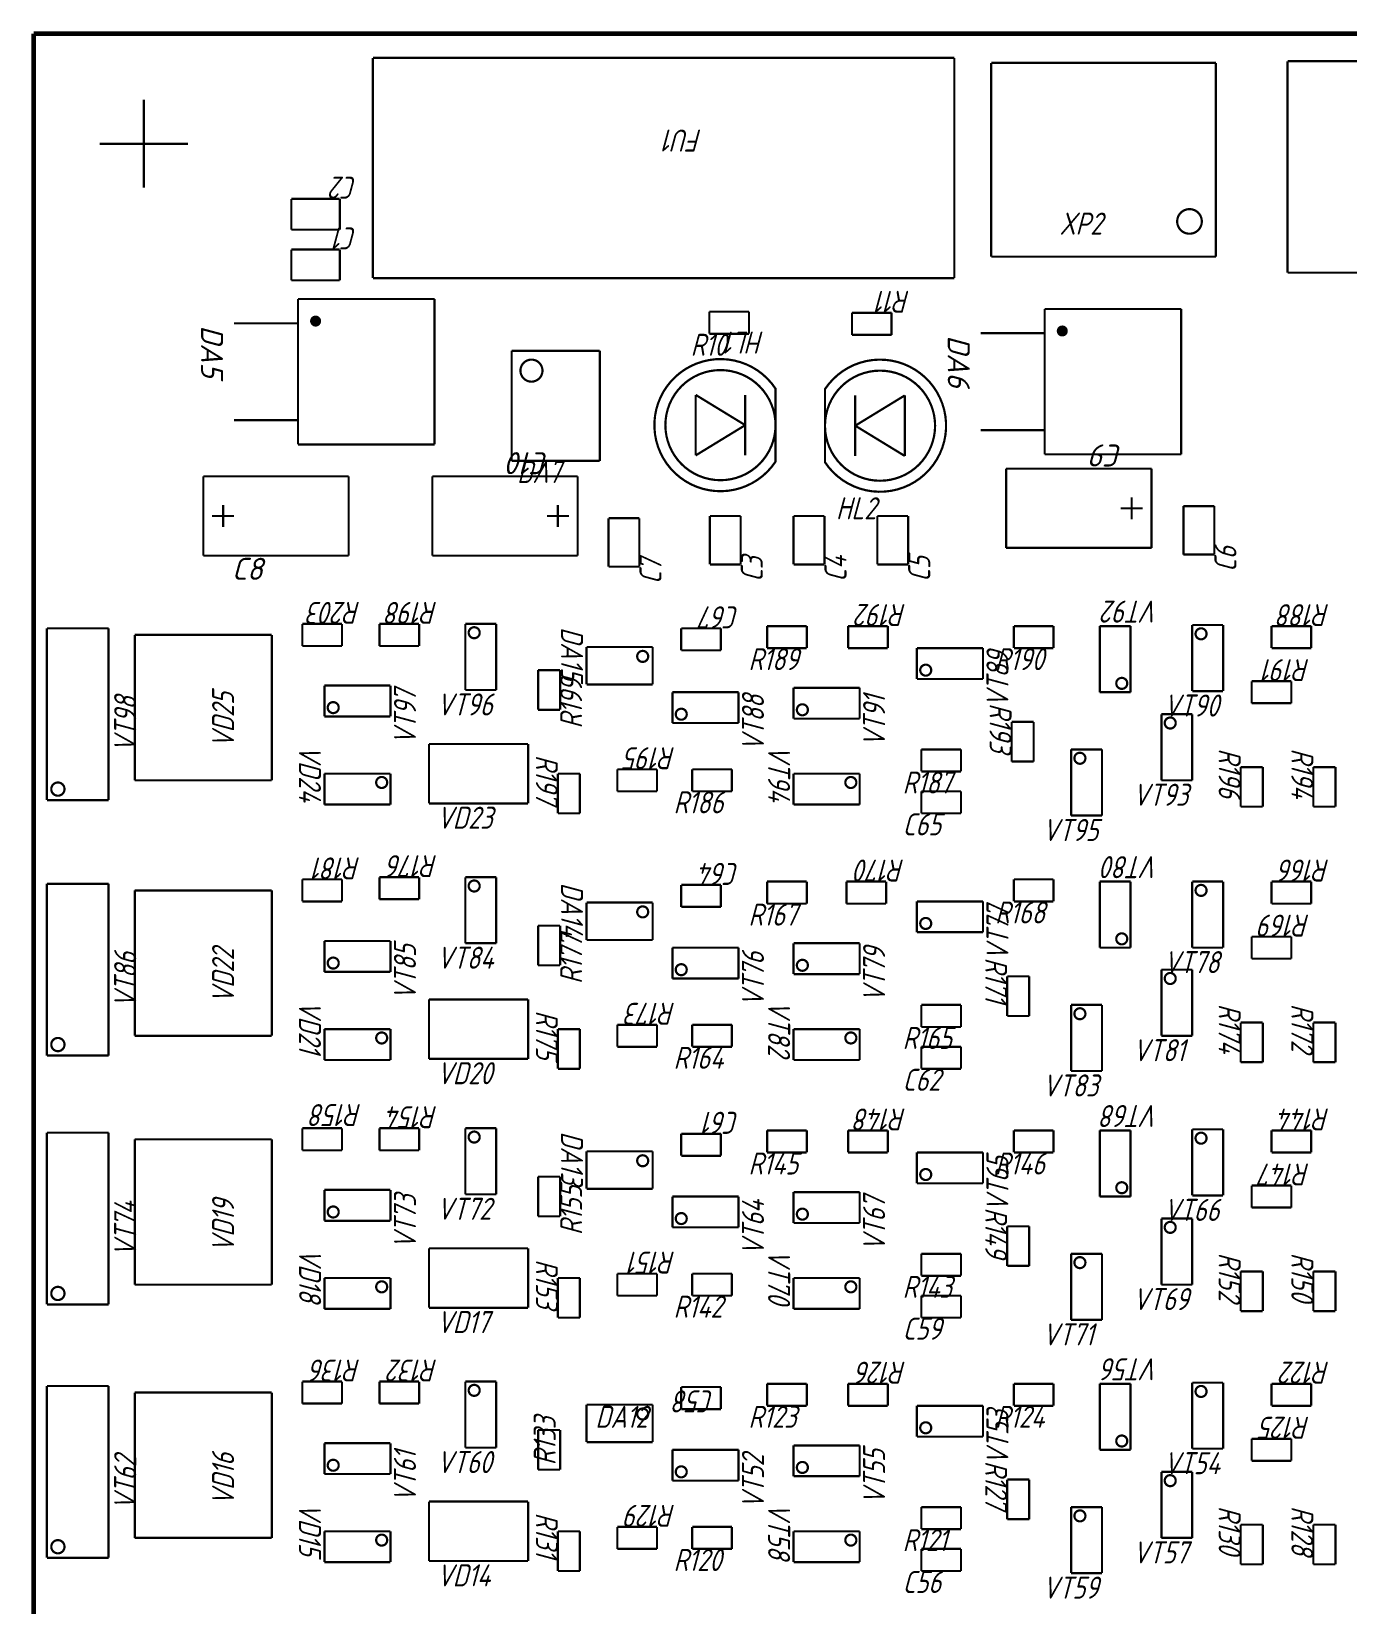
# Model space of a CAD drawing. Header units: inches. Extents: x 100 to 205, y 100 to 243.
# Drawn here: x 99.9 to 159.6, y 171.7 to 243.1 of the extents above; entities that cross this region are included whole.
import ezdxf

# ---------------------------------------------------------------- set-up
doc = ezdxf.new("R2010")
doc.units = ezdxf.units.IN
doc.layers.add('Mechanical1', color=6, linetype='Continuous')
doc.layers.add('Mechanical13', color=56, linetype='Continuous')
doc.styles.add('GOST type B_Italic', font='', dxfattribs={"height": 0.2})
doc.styles.add('ГОСТ тип А_Italic', font='', dxfattribs={"height": 0.2})
doc.styles.get('GOST type B_Italic').set_extended_font_data('GOST type B', italic=True)
doc.styles.get('ГОСТ тип А_Italic').set_extended_font_data('ГОСТ тип А', italic=True)

msp = doc.modelspace()

# ---------------------------------------------------------------- linework, layer by layer
at = {"layer": 'Mechanical1', "const_width": 0.2}
for points in [[(100, 243), (202, 243)], [(100, 100), (100, 243)]]:
    msp.add_lwpolyline(points, dxfattribs=at)
at = {"layer": 'Mechanical13', "const_width": 0.1}
for points in [[(115.4, 231.9), (115.4, 241.9)], [(115.4, 241.9), (141.8, 241.9)], [(141.8, 231.9), (141.8, 241.9)], [(143.475, 232.875), (143.475, 241.675)], [(143.475, 241.675), (153.675, 241.675)], [(153.675, 232.875), (153.675, 241.675)], [(156.925, 241.75), (170.825, 241.75)], [(156.925, 232.15), (156.925, 241.75)], [(105, 236), (105, 240)], [(103, 238), (107, 238)], [(111.7, 235.5), (113.9, 235.5)], [(111.7, 234.1), (111.7, 235.5)], [(113.9, 234.1), (113.9, 235.5)], [(111.7, 234.1), (113.9, 234.1)], [(111.7, 231.8), (111.7, 233.2)], [(111.7, 233.2), (113.9, 233.2)], [(113.9, 231.8), (113.9, 233.2)], [(143.475, 232.875), (153.675, 232.875)], [(156.925, 232.15), (170.475, 232.15)], [(111.7, 231.8), (113.9, 231.8)], [(115.4, 231.9), (141.8, 231.9)], [(112, 224.35), (112, 230.95)], [(112, 230.95), (118.2, 230.95)], [(118.2, 224.35), (118.2, 230.95)], [(130.675, 229.375), (130.675, 230.375)], [(130.675, 230.375), (132.475, 230.375)], [(132.475, 229.375), (132.475, 230.375)], [(137.15, 229.325), (137.15, 230.325)], [(137.15, 230.325), (138.95, 230.325)], [(138.95, 229.325), (138.95, 230.325)], [(145.9, 230.5), (152.1, 230.5)], [(145.9, 223.9), (145.9, 230.5)], [(152.1, 223.9), (152.1, 230.5)], [(109.1, 229.85), (112, 229.85)], [(130.675, 229.375), (132.475, 229.375)], [(137.15, 229.325), (138.95, 229.325)], [(143, 229.4), (145.9, 229.4)], [(121.7, 228.6), (125.7, 228.6)], [(121.7, 223.6), (121.7, 228.6)], [(125.7, 223.6), (125.7, 228.6)], [(130.055, 226.6), (132.305, 225.225)], [(130.055, 223.85), (130.055, 226.6)], [(132.305, 223.85), (132.305, 226.6)], [(133.68, 223.561), (133.68, 226.883)], [(135.925, 223.542), (135.925, 226.864)], [(137.3, 225.2), (139.55, 226.575)], [(137.3, 223.825), (137.3, 226.575)], [(139.55, 223.825), (139.55, 226.575)], [(109.1, 225.45), (112, 225.45)], [(130.055, 223.85), (132.305, 225.225)], [(137.3, 225.2), (139.55, 223.825)], [(143, 225), (145.9, 225)], [(112, 224.35), (118.2, 224.35)], [(121.7, 223.6), (125.7, 223.6)], [(145.9, 223.9), (152.1, 223.9)], [(107.7, 219.3), (107.7, 222.9)], [(107.7, 222.9), (114.3, 222.9)], [(114.3, 219.3), (114.3, 222.9)], [(118.1, 219.3), (118.1, 222.9)], [(118.1, 222.9), (124.7, 222.9)], [(124.7, 219.3), (124.7, 222.9)], [(144.15, 223.25), (150.75, 223.25)], [(144.15, 219.65), (144.15, 223.25)], [(150.75, 219.65), (150.75, 223.25)], [(108.6, 220.6), (108.6, 221.6)], [(123.8, 220.6), (123.8, 221.6)], [(149.35, 221.45), (150.35, 221.45)], [(149.85, 220.95), (149.85, 221.95)], [(152.2, 221.55), (153.6, 221.55)], [(152.2, 219.35), (152.2, 221.55)], [(153.6, 219.35), (153.6, 221.55)], [(108.1, 221.1), (109.1, 221.1)], [(123.3, 221.1), (124.3, 221.1)], [(126.1, 221), (127.5, 221)], [(126.1, 218.8), (126.1, 221)], [(127.5, 218.8), (127.5, 221)], [(130.7, 221.1), (132.1, 221.1)], [(130.7, 218.9), (130.7, 221.1)], [(132.1, 218.9), (132.1, 221.1)], [(134.5, 221.1), (135.9, 221.1)], [(134.5, 218.9), (134.5, 221.1)], [(135.9, 218.9), (135.9, 221.1)], [(138.3, 221.1), (139.7, 221.1)], [(138.3, 218.9), (138.3, 221.1)], [(139.7, 218.9), (139.7, 221.1)], [(107.7, 219.3), (114.3, 219.3)], [(118.1, 219.3), (124.7, 219.3)], [(144.15, 219.65), (150.75, 219.65)], [(152.2, 219.35), (153.6, 219.35)], [(126.1, 218.8), (127.5, 218.8)], [(130.7, 218.9), (132.1, 218.9)], [(134.5, 218.9), (135.9, 218.9)], [(138.3, 218.9), (139.7, 218.9)], [(100.6, 208.2), (100.6, 216)], [(100.6, 216), (103.4, 216)], [(103.4, 208.2), (103.4, 216)], [(104.59, 209.1), (104.59, 215.7)], [(104.59, 215.7), (110.81, 215.7)], [(110.81, 209.1), (110.81, 215.7)], [(112.2, 216.2), (114, 216.2)], [(112.2, 215.2), (112.2, 216.2)], [(114, 215.2), (114, 216.2)], [(115.7, 215.2), (115.7, 216.2)], [(115.7, 216.2), (117.5, 216.2)], [(117.5, 215.2), (117.5, 216.2)], [(119.6, 216.2), (121, 216.2)], [(119.6, 213.2), (119.6, 216.2)], [(121, 213.2), (121, 216.2)], [(129.4, 216), (131.2, 216)], [(129.4, 215), (129.4, 216)], [(131.2, 215), (131.2, 216)], [(133.3, 216.1), (135.1, 216.1)], [(133.3, 215.1), (133.3, 216.1)], [(135.1, 215.1), (135.1, 216.1)], [(136.975, 216.1), (138.775, 216.1)], [(136.975, 215.1), (136.975, 216.1)], [(138.775, 215.1), (138.775, 216.1)], [(144.5, 215.1), (144.5, 216.1)], [(144.5, 216.1), (146.3, 216.1)], [(146.3, 215.1), (146.3, 216.1)], [(148.4, 216.1), (148.4, 213.1)], [(148.4, 216.1), (149.8, 216.1)], [(149.8, 216.1), (149.8, 213.1)], [(152.6, 216.15), (154, 216.15)], [(152.6, 213.15), (152.6, 216.15)], [(154, 213.15), (154, 216.15)], [(156.2, 215.1), (156.2, 216.1)], [(156.2, 216.1), (158, 216.1)], [(158, 215.1), (158, 216.1)], [(112.2, 215.2), (114, 215.2)], [(115.7, 215.2), (117.5, 215.2)], [(125.1, 213.45), (125.1, 215.15)], [(125.1, 215.15), (128.1, 215.15)], [(128.1, 213.45), (128.1, 215.15)], [(129.4, 215), (131.2, 215)], [(133.3, 215.1), (135.1, 215.1)], [(136.975, 215.1), (138.775, 215.1)], [(140.1, 213.7), (140.1, 215.1)], [(140.1, 215.1), (143.1, 215.1)], [(143.1, 213.7), (143.1, 215.1)], [(144.5, 215.1), (146.3, 215.1)], [(156.2, 215.1), (158, 215.1)], [(122.9, 212.3), (122.9, 214.1)], [(122.9, 214.1), (123.9, 214.1)], [(123.9, 212.3), (123.9, 214.1)], [(140.1, 213.7), (143.1, 213.7)], [(155.3, 212.6), (155.3, 213.6)], [(155.3, 213.6), (157.1, 213.6)], [(157.1, 212.6), (157.1, 213.6)], [(113.2, 213.4), (116.2, 213.4)], [(113.2, 212), (113.2, 213.4)], [(116.2, 212), (116.2, 213.4)], [(119.6, 213.2), (121, 213.2)], [(125.1, 213.45), (128.1, 213.45)], [(129, 211.7), (129, 213.1)], [(129, 213.1), (132, 213.1)], [(132, 211.7), (132, 213.1)], [(134.5, 213.3), (137.5, 213.3)], [(134.5, 211.9), (134.5, 213.3)], [(137.5, 211.9), (137.5, 213.3)], [(148.4, 213.1), (149.8, 213.1)], [(152.6, 213.15), (154, 213.15)], [(122.9, 212.3), (123.9, 212.3)], [(151.2, 212.1), (152.6, 212.1)], [(151.2, 209.1), (151.2, 212.1)], [(152.6, 209.1), (152.6, 212.1)], [(155.3, 212.6), (157.1, 212.6)], [(113.2, 212), (116.2, 212)], [(129, 211.7), (132, 211.7)], [(134.5, 211.9), (137.5, 211.9)], [(144.4, 211.75), (145.4, 211.75)], [(144.4, 209.95), (144.4, 211.75)], [(145.4, 209.95), (145.4, 211.75)], [(117.95, 210.75), (122.45, 210.75)], [(117.95, 208.05), (117.95, 210.75)], [(122.45, 208.05), (122.45, 210.75)], [(140.3, 209.5), (140.3, 210.5)], [(140.3, 210.5), (142.1, 210.5)], [(142.1, 209.5), (142.1, 210.5)], [(144.4, 209.95), (145.4, 209.95)], [(147.1, 210.5), (148.5, 210.5)], [(147.1, 207.5), (147.1, 210.5)], [(148.5, 207.5), (148.5, 210.5)], [(113.2, 209.4), (116.2, 209.4)], [(113.2, 208), (113.2, 209.4)], [(116.2, 208), (116.2, 209.4)], [(123.8, 209.4), (124.8, 209.4)], [(123.8, 207.6), (123.8, 209.4)], [(124.8, 207.6), (124.8, 209.4)], [(126.5, 208.6), (126.5, 209.6)], [(126.5, 209.6), (128.3, 209.6)], [(128.3, 208.6), (128.3, 209.6)], [(129.9, 209.6), (131.7, 209.6)], [(129.9, 208.6), (129.9, 209.6)], [(131.7, 208.6), (131.7, 209.6)], [(134.5, 209.4), (137.5, 209.4)], [(134.5, 208), (134.5, 209.4)], [(137.5, 208), (137.5, 209.4)], [(140.3, 209.5), (142.1, 209.5)], [(154.8, 209.7), (155.8, 209.7)], [(154.8, 207.9), (154.8, 209.7)], [(155.8, 207.9), (155.8, 209.7)], [(158.1, 209.7), (159.1, 209.7)], [(158.1, 207.9), (158.1, 209.7)], [(159.1, 207.9), (159.1, 209.7)], [(104.59, 209.1), (110.81, 209.1)], [(126.5, 208.6), (128.3, 208.6)], [(129.9, 208.6), (131.7, 208.6)], [(140.3, 207.6), (140.3, 208.6)], [(140.3, 208.6), (142.1, 208.6)], [(142.1, 207.6), (142.1, 208.6)], [(151.2, 209.1), (152.6, 209.1)], [(100.6, 208.2), (103.4, 208.2)], [(113.2, 208), (116.2, 208)], [(117.95, 208.05), (122.45, 208.05)], [(134.5, 208), (137.5, 208)], [(154.8, 207.9), (155.8, 207.9)], [(158.1, 207.9), (159.1, 207.9)], [(123.8, 207.6), (124.8, 207.6)], [(140.3, 207.6), (142.1, 207.6)], [(147.1, 207.5), (148.5, 207.5)], [(100.6, 204.4), (103.4, 204.4)], [(100.6, 196.6), (100.6, 204.4)], [(103.4, 196.6), (103.4, 204.4)], [(112.2, 203.6), (112.2, 204.6)], [(112.2, 204.6), (114, 204.6)], [(114, 203.6), (114, 204.6)], [(115.7, 203.7), (115.7, 204.7)], [(115.7, 204.7), (117.5, 204.7)], [(117.5, 203.7), (117.5, 204.7)], [(119.6, 204.7), (121, 204.7)], [(119.6, 201.7), (119.6, 204.7)], [(121, 201.7), (121, 204.7)], [(129.4, 204.35), (131.2, 204.35)], [(129.4, 203.35), (129.4, 204.35)], [(131.2, 203.35), (131.2, 204.35)], [(133.3, 203.5), (133.3, 204.5)], [(133.3, 204.5), (135.1, 204.5)], [(135.1, 203.5), (135.1, 204.5)], [(136.9, 203.5), (136.9, 204.5)], [(136.9, 204.5), (138.7, 204.5)], [(138.7, 203.5), (138.7, 204.5)], [(144.5, 203.6), (144.5, 204.6)], [(144.5, 204.6), (146.3, 204.6)], [(146.3, 203.6), (146.3, 204.6)], [(148.4, 201.5), (148.4, 204.5)], [(148.4, 204.5), (149.8, 204.5)], [(149.8, 201.5), (149.8, 204.5)], [(152.6, 204.5), (154, 204.5)], [(152.6, 201.5), (152.6, 204.5)], [(154, 201.5), (154, 204.5)], [(156.2, 203.5), (156.2, 204.5)], [(156.2, 204.5), (158, 204.5)], [(158, 203.5), (158, 204.5)], [(104.59, 204.1), (110.81, 204.1)], [(104.59, 197.5), (104.59, 204.1)], [(110.81, 197.5), (110.81, 204.1)], [(112.2, 203.6), (114, 203.6)], [(115.7, 203.7), (117.5, 203.7)], [(125.1, 201.85), (125.1, 203.55)], [(125.1, 203.55), (128.1, 203.55)], [(128.1, 201.85), (128.1, 203.55)], [(140.1, 202.2), (140.1, 203.6)], [(140.1, 203.6), (143.1, 203.6)], [(143.1, 202.2), (143.1, 203.6)], [(144.5, 203.6), (146.3, 203.6)], [(129.4, 203.35), (131.2, 203.35)], [(133.3, 203.5), (135.1, 203.5)], [(136.9, 203.5), (138.7, 203.5)], [(156.2, 203.5), (158, 203.5)], [(122.9, 202.5), (123.9, 202.5)], [(122.9, 200.7), (122.9, 202.5)], [(123.9, 200.7), (123.9, 202.5)], [(140.1, 202.2), (143.1, 202.2)], [(113.2, 200.4), (113.2, 201.8)], [(113.2, 201.8), (116.2, 201.8)], [(116.2, 200.4), (116.2, 201.8)], [(119.6, 201.7), (121, 201.7)], [(125.1, 201.85), (128.1, 201.85)], [(129, 201.5), (132, 201.5)], [(129, 200.1), (129, 201.5)], [(132, 200.1), (132, 201.5)], [(134.5, 201.7), (137.5, 201.7)], [(134.5, 200.3), (134.5, 201.7)], [(137.5, 200.3), (137.5, 201.7)], [(148.4, 201.5), (149.8, 201.5)], [(152.6, 201.5), (154, 201.5)], [(155.3, 201), (155.3, 202)], [(155.3, 202), (157.1, 202)], [(157.1, 201), (157.1, 202)], [(122.9, 200.7), (123.9, 200.7)], [(155.3, 201), (157.1, 201)], [(113.2, 200.4), (116.2, 200.4)], [(129, 200.1), (132, 200.1)], [(134.5, 200.3), (137.5, 200.3)], [(144.2, 200.2), (145.2, 200.2)], [(144.2, 198.4), (144.2, 200.2)], [(145.2, 198.4), (145.2, 200.2)], [(151.2, 200.5), (152.6, 200.5)], [(151.2, 197.5), (151.2, 200.5)], [(152.6, 197.5), (152.6, 200.5)], [(117.95, 196.45), (117.95, 199.15)], [(117.95, 199.15), (122.45, 199.15)], [(122.45, 196.45), (122.45, 199.15)], [(140.3, 197.9), (140.3, 198.9)], [(140.3, 198.9), (142.1, 198.9)], [(142.1, 197.9), (142.1, 198.9)], [(147.1, 198.9), (148.5, 198.9)], [(147.1, 195.9), (147.1, 198.9)], [(148.5, 195.9), (148.5, 198.9)], [(113.2, 196.4), (113.2, 197.8)], [(113.2, 197.8), (116.2, 197.8)], [(116.2, 196.4), (116.2, 197.8)], [(123.8, 197.8), (124.8, 197.8)], [(123.8, 196), (123.8, 197.8)], [(124.8, 196), (124.8, 197.8)], [(126.5, 197), (126.5, 198)], [(126.5, 198), (128.3, 198)], [(128.3, 197), (128.3, 198)], [(129.9, 197), (129.9, 198)], [(129.9, 198), (131.7, 198)], [(131.7, 197), (131.7, 198)], [(134.5, 196.4), (134.5, 197.8)], [(134.5, 197.8), (137.5, 197.8)], [(137.5, 196.4), (137.5, 197.8)], [(140.3, 197.9), (142.1, 197.9)], [(144.2, 198.4), (145.2, 198.4)], [(154.8, 198.1), (155.8, 198.1)], [(154.8, 196.3), (154.8, 198.1)], [(155.8, 196.3), (155.8, 198.1)], [(158.1, 198.1), (159.1, 198.1)], [(158.1, 196.3), (158.1, 198.1)], [(159.1, 196.3), (159.1, 198.1)], [(104.59, 197.5), (110.81, 197.5)], [(151.2, 197.5), (152.6, 197.5)], [(100.6, 196.6), (103.4, 196.6)], [(113.2, 196.4), (116.2, 196.4)], [(117.95, 196.45), (122.45, 196.45)], [(126.5, 197), (128.3, 197)], [(129.9, 197), (131.7, 197)], [(134.5, 196.4), (137.5, 196.4)], [(140.3, 196), (140.3, 197)], [(140.3, 197), (142.1, 197)], [(142.1, 196), (142.1, 197)], [(123.8, 196), (124.8, 196)], [(140.3, 196), (142.1, 196)], [(147.1, 195.9), (148.5, 195.9)], [(154.8, 196.3), (155.8, 196.3)], [(158.1, 196.3), (159.1, 196.3)], [(100.6, 193.1), (103.4, 193.1)], [(100.6, 185.3), (100.6, 193.1)], [(103.4, 185.3), (103.4, 193.1)], [(104.59, 186.2), (104.59, 192.8)], [(104.59, 192.8), (110.81, 192.8)], [(110.81, 186.2), (110.81, 192.8)], [(112.2, 193.3), (114, 193.3)], [(112.2, 192.3), (112.2, 193.3)], [(114, 192.3), (114, 193.3)], [(115.7, 192.3), (115.7, 193.3)], [(115.7, 193.3), (117.5, 193.3)], [(117.5, 192.3), (117.5, 193.3)], [(119.6, 193.3), (121, 193.3)], [(119.6, 190.3), (119.6, 193.3)], [(121, 190.3), (121, 193.3)], [(129.4, 193.05), (131.2, 193.05)], [(129.4, 192.05), (129.4, 193.05)], [(131.2, 192.05), (131.2, 193.05)], [(133.3, 192.2), (133.3, 193.2)], [(133.3, 193.2), (135.1, 193.2)], [(135.1, 192.2), (135.1, 193.2)], [(136.975, 192.2), (136.975, 193.2)], [(136.975, 193.2), (138.775, 193.2)], [(138.775, 192.2), (138.775, 193.2)], [(144.5, 192.2), (144.5, 193.2)], [(144.5, 193.2), (146.3, 193.2)], [(146.3, 192.2), (146.3, 193.2)], [(148.4, 190.2), (148.4, 193.2)], [(148.4, 193.2), (149.8, 193.2)], [(149.8, 190.2), (149.8, 193.2)], [(152.6, 193.25), (154, 193.25)], [(152.6, 190.25), (152.6, 193.25)], [(154, 190.25), (154, 193.25)], [(156.2, 193.2), (158, 193.2)], [(156.2, 192.2), (156.2, 193.2)], [(158, 192.2), (158, 193.2)], [(112.2, 192.3), (114, 192.3)], [(115.7, 192.3), (117.5, 192.3)], [(125.1, 190.55), (125.1, 192.25)], [(125.1, 192.25), (128.1, 192.25)], [(128.1, 190.55), (128.1, 192.25)], [(133.3, 192.2), (135.1, 192.2)], [(136.975, 192.2), (138.775, 192.2)], [(140.1, 190.8), (140.1, 192.2)], [(140.1, 192.2), (143.1, 192.2)], [(143.1, 190.8), (143.1, 192.2)], [(144.5, 192.2), (146.3, 192.2)], [(156.2, 192.2), (158, 192.2)], [(129.4, 192.05), (131.2, 192.05)], [(122.9, 191.1), (123.9, 191.1)], [(122.9, 189.3), (122.9, 191.1)], [(123.9, 189.3), (123.9, 191.1)], [(140.1, 190.8), (143.1, 190.8)], [(155.3, 189.7), (155.3, 190.7)], [(155.3, 190.7), (157.1, 190.7)], [(157.1, 189.7), (157.1, 190.7)], [(113.2, 189.1), (113.2, 190.5)], [(113.2, 190.5), (116.2, 190.5)], [(116.2, 189.1), (116.2, 190.5)], [(119.6, 190.3), (121, 190.3)], [(125.1, 190.55), (128.1, 190.55)], [(129, 188.8), (129, 190.2)], [(129, 190.2), (132, 190.2)], [(132, 188.8), (132, 190.2)], [(134.5, 189), (134.5, 190.4)], [(134.5, 190.4), (137.5, 190.4)], [(137.5, 189), (137.5, 190.4)], [(148.4, 190.2), (149.8, 190.2)], [(152.6, 190.25), (154, 190.25)], [(122.9, 189.3), (123.9, 189.3)], [(155.3, 189.7), (157.1, 189.7)], [(113.2, 189.1), (116.2, 189.1)], [(129, 188.8), (132, 188.8)], [(134.5, 189), (137.5, 189)], [(144.2, 188.85), (145.2, 188.85)], [(144.2, 187.05), (144.2, 188.85)], [(145.2, 187.05), (145.2, 188.85)], [(151.2, 189.2), (152.6, 189.2)], [(151.2, 186.2), (151.2, 189.2)], [(152.6, 186.2), (152.6, 189.2)], [(117.95, 185.15), (117.95, 187.85)], [(117.95, 187.85), (122.45, 187.85)], [(122.45, 185.15), (122.45, 187.85)], [(140.3, 186.6), (140.3, 187.6)], [(140.3, 187.6), (142.1, 187.6)], [(142.1, 186.6), (142.1, 187.6)], [(147.1, 187.6), (148.5, 187.6)], [(147.1, 184.6), (147.1, 187.6)], [(148.5, 184.6), (148.5, 187.6)], [(113.2, 185.1), (113.2, 186.5)], [(113.2, 186.5), (116.2, 186.5)], [(116.2, 185.1), (116.2, 186.5)], [(123.8, 186.5), (124.8, 186.5)], [(123.8, 184.7), (123.8, 186.5)], [(124.8, 184.7), (124.8, 186.5)], [(126.5, 185.7), (126.5, 186.7)], [(126.5, 186.7), (128.3, 186.7)], [(128.3, 185.7), (128.3, 186.7)], [(129.9, 185.7), (129.9, 186.7)], [(129.9, 186.7), (131.7, 186.7)], [(131.7, 185.7), (131.7, 186.7)], [(134.5, 185.1), (134.5, 186.5)], [(134.5, 186.5), (137.5, 186.5)], [(137.5, 185.1), (137.5, 186.5)], [(140.3, 186.6), (142.1, 186.6)], [(144.2, 187.05), (145.2, 187.05)], [(154.8, 186.8), (155.8, 186.8)], [(154.8, 185), (154.8, 186.8)], [(155.8, 185), (155.8, 186.8)], [(158.1, 186.8), (159.1, 186.8)], [(158.1, 185), (158.1, 186.8)], [(159.1, 185), (159.1, 186.8)], [(104.59, 186.2), (110.81, 186.2)], [(126.5, 185.7), (128.3, 185.7)], [(129.9, 185.7), (131.7, 185.7)], [(140.3, 184.7), (140.3, 185.7)], [(140.3, 185.7), (142.1, 185.7)], [(142.1, 184.7), (142.1, 185.7)], [(151.2, 186.2), (152.6, 186.2)], [(100.6, 185.3), (103.4, 185.3)], [(113.2, 185.1), (116.2, 185.1)], [(117.95, 185.15), (122.45, 185.15)], [(134.5, 185.1), (137.5, 185.1)], [(154.8, 185), (155.8, 185)], [(158.1, 185), (159.1, 185)], [(123.8, 184.7), (124.8, 184.7)], [(140.3, 184.7), (142.1, 184.7)], [(147.1, 184.6), (148.5, 184.6)], [(100.6, 181.6), (103.4, 181.6)], [(100.6, 173.8), (100.6, 181.6)], [(103.4, 173.8), (103.4, 181.6)], [(112.2, 181.8), (114, 181.8)], [(112.2, 180.8), (112.2, 181.8)], [(114, 180.8), (114, 181.8)], [(115.7, 180.8), (115.7, 181.8)], [(115.7, 181.8), (117.5, 181.8)], [(117.5, 180.8), (117.5, 181.8)], [(119.6, 181.8), (121, 181.8)], [(119.6, 178.8), (119.6, 181.8)], [(121, 178.8), (121, 181.8)], [(129.4, 181.55), (131.2, 181.55)], [(129.4, 180.55), (129.4, 181.55)], [(131.2, 180.55), (131.2, 181.55)], [(133.3, 180.7), (133.3, 181.7)], [(133.3, 181.7), (135.1, 181.7)], [(135.1, 180.7), (135.1, 181.7)], [(136.975, 180.7), (136.975, 181.7)], [(136.975, 181.7), (138.775, 181.7)], [(138.775, 180.7), (138.775, 181.7)], [(144.5, 180.7), (144.5, 181.7)], [(144.5, 181.7), (146.3, 181.7)], [(146.3, 180.7), (146.3, 181.7)], [(148.4, 178.7), (148.4, 181.7)], [(148.4, 181.7), (149.8, 181.7)], [(149.8, 178.7), (149.8, 181.7)], [(152.6, 181.75), (154, 181.75)], [(152.6, 178.75), (152.6, 181.75)], [(154, 178.75), (154, 181.75)], [(156.2, 180.7), (156.2, 181.7)], [(156.2, 181.7), (158, 181.7)], [(158, 180.7), (158, 181.7)], [(104.59, 181.3), (110.81, 181.3)], [(104.59, 174.7), (104.59, 181.3)], [(110.81, 174.7), (110.81, 181.3)], [(112.2, 180.8), (114, 180.8)], [(115.7, 180.8), (117.5, 180.8)], [(125.1, 179.05), (125.1, 180.75)], [(125.1, 180.75), (128.1, 180.75)], [(128.1, 179.05), (128.1, 180.75)], [(133.3, 180.7), (135.1, 180.7)], [(136.975, 180.7), (138.775, 180.7)], [(140.1, 179.3), (140.1, 180.7)], [(140.1, 180.7), (143.1, 180.7)], [(143.1, 179.3), (143.1, 180.7)], [(144.5, 180.7), (146.3, 180.7)], [(156.2, 180.7), (158, 180.7)], [(129.4, 180.55), (131.2, 180.55)], [(122.9, 179.6), (123.9, 179.6)], [(122.9, 177.8), (122.9, 179.6)], [(123.9, 177.8), (123.9, 179.6)], [(140.1, 179.3), (143.1, 179.3)], [(113.2, 177.6), (113.2, 179)], [(113.2, 179), (116.2, 179)], [(116.2, 177.6), (116.2, 179)], [(119.6, 178.8), (121, 178.8)], [(125.1, 179.05), (128.1, 179.05)], [(129, 177.3), (129, 178.7)], [(129, 178.7), (132, 178.7)], [(132, 177.3), (132, 178.7)], [(134.5, 177.5), (134.5, 178.9)], [(134.5, 178.9), (137.5, 178.9)], [(137.5, 177.5), (137.5, 178.9)], [(148.4, 178.7), (149.8, 178.7)], [(152.6, 178.75), (154, 178.75)], [(155.3, 179.2), (157.1, 179.2)], [(155.3, 178.2), (155.3, 179.2)], [(157.1, 178.2), (157.1, 179.2)], [(122.9, 177.8), (123.9, 177.8)], [(155.3, 178.2), (157.1, 178.2)], [(113.2, 177.6), (116.2, 177.6)], [(129, 177.3), (132, 177.3)], [(134.5, 177.5), (137.5, 177.5)], [(144.2, 177.35), (145.2, 177.35)], [(144.2, 175.55), (144.2, 177.35)], [(145.2, 175.55), (145.2, 177.35)], [(151.2, 177.7), (152.6, 177.7)], [(151.2, 174.7), (151.2, 177.7)], [(152.6, 174.7), (152.6, 177.7)], [(117.95, 173.65), (117.95, 176.35)], [(117.95, 176.35), (122.45, 176.35)], [(122.45, 173.65), (122.45, 176.35)], [(140.3, 175.1), (140.3, 176.1)], [(140.3, 176.1), (142.1, 176.1)], [(142.1, 175.1), (142.1, 176.1)], [(147.1, 176.1), (148.5, 176.1)], [(147.1, 173.1), (147.1, 176.1)], [(148.5, 173.1), (148.5, 176.1)], [(113.2, 173.6), (113.2, 175)], [(113.2, 175), (116.2, 175)], [(116.2, 173.6), (116.2, 175)], [(123.8, 175), (124.8, 175)], [(123.8, 173.2), (123.8, 175)], [(124.8, 173.2), (124.8, 175)], [(126.5, 174.2), (126.5, 175.2)], [(126.5, 175.2), (128.3, 175.2)], [(128.3, 174.2), (128.3, 175.2)], [(129.9, 174.2), (129.9, 175.2)], [(129.9, 175.2), (131.7, 175.2)], [(131.7, 174.2), (131.7, 175.2)], [(134.5, 173.6), (134.5, 175)], [(134.5, 175), (137.5, 175)], [(137.5, 173.6), (137.5, 175)], [(140.3, 175.1), (142.1, 175.1)], [(144.2, 175.55), (145.2, 175.55)], [(154.8, 175.3), (155.8, 175.3)], [(154.8, 173.5), (154.8, 175.3)], [(155.8, 173.5), (155.8, 175.3)], [(158.1, 173.5), (158.1, 175.3)], [(158.1, 175.3), (159.1, 175.3)], [(159.1, 173.5), (159.1, 175.3)], [(104.59, 174.7), (110.81, 174.7)], [(151.2, 174.7), (152.6, 174.7)], [(100.6, 173.8), (103.4, 173.8)], [(113.2, 173.6), (116.2, 173.6)], [(117.95, 173.65), (122.45, 173.65)], [(126.5, 174.2), (128.3, 174.2)], [(129.9, 174.2), (131.7, 174.2)], [(134.5, 173.6), (137.5, 173.6)], [(140.3, 173.2), (140.3, 174.2)], [(140.3, 174.2), (142.1, 174.2)], [(142.1, 173.2), (142.1, 174.2)], [(123.8, 173.2), (124.8, 173.2)], [(140.3, 173.2), (142.1, 173.2)], [(147.1, 173.1), (148.5, 173.1)], [(154.8, 173.5), (155.8, 173.5)], [(158.1, 173.5), (159.1, 173.5)]]:
    msp.add_lwpolyline(points, dxfattribs=at)
at = {"layer": 'Mechanical13'}
for points, const_width in [([(153.034, 234.475, 1), (151.916, 234.475, 1)], 0.1), ([(151.891, 234.475, 1), (151.941, 234.475, 1)], 0.05), ([(153.009, 234.475, 1), (153.059, 234.475, 1)], 0.05), ([(112.925, 229.95, 1), (112.675, 229.95, 1)], 0.25), ([(112.613, 229.95, 1), (112.738, 229.95, 1)], 0.125), ([(112.863, 229.95, 1), (112.988, 229.95, 1)], 0.125), ([(146.825, 229.5, 1), (146.575, 229.5, 1)], 0.25), ([(146.513, 229.5, 1), (146.637, 229.5, 1)], 0.125), ([(146.763, 229.5, 1), (146.888, 229.5, 1)], 0.125), ([(123.1, 227.7, 1), (122.1, 227.7, 1)], 0.1), ([(122.075, 227.7, 1), (122.125, 227.7, 1)], 0.05), ([(123.075, 227.7, 1), (123.125, 227.7, 1)], 0.05), ([(133.68, 225.225, 1), (128.68, 225.225, 1)], 0.1), ([(140.925, 225.2, 1), (135.925, 225.2, 1)], 0.1), ([(133.655, 226.883, 1), (133.705, 226.883, 1)], 0.05), ([(135.904, 226.864, 1), (135.954, 226.864, 1)], 0.05), ([(128.655, 225.225, 1), (128.705, 225.225, 1)], 0.05), ([(133.655, 225.225, 1), (133.705, 225.225, 1)], 0.05), ([(135.9, 225.2, 1), (135.95, 225.2, 1)], 0.05), ([(140.9, 225.2, 1), (140.95, 225.2, 1)], 0.05), ([(133.651, 223.561, 1), (133.701, 223.561, 1)], 0.05), ([(135.9, 223.542, 1), (135.95, 223.542, 1)], 0.05), ([(120.25, 215.8, 1), (119.75, 215.8, 1)], 0.1), ([(119.725, 215.8, 1), (119.775, 215.8, 1)], 0.05), ([(120.225, 215.8, 1), (120.275, 215.8, 1)], 0.05), ([(153.25, 215.75, 1), (152.75, 215.75, 1)], 0.1), ([(152.725, 215.75, 1), (152.775, 215.75, 1)], 0.05), ([(153.225, 215.75, 1), (153.275, 215.75, 1)], 0.05), ([(127.9, 214.725, 1), (127.4, 214.725, 1)], 0.1), ([(127.375, 214.725, 1), (127.425, 214.725, 1)], 0.05), ([(127.875, 214.725, 1), (127.925, 214.725, 1)], 0.05), ([(140.75, 214.1, 1), (140.25, 214.1, 1)], 0.1), ([(140.225, 214.1, 1), (140.275, 214.1, 1)], 0.05), ([(140.725, 214.1, 1), (140.775, 214.1, 1)], 0.05), ([(149.65, 213.5, 1), (149.15, 213.5, 1)], 0.1), ([(149.125, 213.5, 1), (149.175, 213.5, 1)], 0.05), ([(149.625, 213.5, 1), (149.675, 213.5, 1)], 0.05), ([(113.85, 212.4, 1), (113.35, 212.4, 1)], 0.1), ([(113.325, 212.4, 1), (113.375, 212.4, 1)], 0.05), ([(113.825, 212.4, 1), (113.875, 212.4, 1)], 0.05), ([(129.65, 212.1, 1), (129.15, 212.1, 1)], 0.1), ([(129.125, 212.1, 1), (129.175, 212.1, 1)], 0.05), ([(129.625, 212.1, 1), (129.675, 212.1, 1)], 0.05), ([(135.15, 212.3, 1), (134.65, 212.3, 1)], 0.1), ([(134.625, 212.3, 1), (134.675, 212.3, 1)], 0.05), ([(135.125, 212.3, 1), (135.175, 212.3, 1)], 0.05), ([(151.85, 211.7, 1), (151.35, 211.7, 1)], 0.1), ([(151.325, 211.7, 1), (151.375, 211.7, 1)], 0.05), ([(151.825, 211.7, 1), (151.875, 211.7, 1)], 0.05), ([(147.75, 210.1, 1), (147.25, 210.1, 1)], 0.1), ([(147.225, 210.1, 1), (147.275, 210.1, 1)], 0.05), ([(147.725, 210.1, 1), (147.775, 210.1, 1)], 0.05), ([(116.05, 209, 1), (115.55, 209, 1)], 0.1), ([(137.35, 209, 1), (136.85, 209, 1)], 0.1), ([(101.4, 208.7, 1), (100.8, 208.7, 1)], 0.1), ([(100.775, 208.7, 1), (100.825, 208.7, 1)], 0.05), ([(101.375, 208.7, 1), (101.425, 208.7, 1)], 0.05), ([(115.525, 209, 1), (115.575, 209, 1)], 0.05), ([(116.025, 209, 1), (116.075, 209, 1)], 0.05), ([(136.825, 209, 1), (136.875, 209, 1)], 0.05), ([(137.325, 209, 1), (137.375, 209, 1)], 0.05), ([(120.25, 204.3, 1), (119.75, 204.3, 1)], 0.1), ([(119.725, 204.3, 1), (119.775, 204.3, 1)], 0.05), ([(120.225, 204.3, 1), (120.275, 204.3, 1)], 0.05), ([(153.25, 204.1, 1), (152.75, 204.1, 1)], 0.1), ([(152.725, 204.1, 1), (152.775, 204.1, 1)], 0.05), ([(153.225, 204.1, 1), (153.275, 204.1, 1)], 0.05), ([(127.9, 203.125, 1), (127.4, 203.125, 1)], 0.1), ([(127.375, 203.125, 1), (127.425, 203.125, 1)], 0.05), ([(127.875, 203.125, 1), (127.925, 203.125, 1)], 0.05), ([(140.75, 202.6, 1), (140.25, 202.6, 1)], 0.1), ([(140.225, 202.6, 1), (140.275, 202.6, 1)], 0.05), ([(140.725, 202.6, 1), (140.775, 202.6, 1)], 0.05), ([(149.65, 201.9, 1), (149.15, 201.9, 1)], 0.1), ([(149.125, 201.9, 1), (149.175, 201.9, 1)], 0.05), ([(149.625, 201.9, 1), (149.675, 201.9, 1)], 0.05), ([(113.85, 200.8, 1), (113.35, 200.8, 1)], 0.1), ([(113.325, 200.8, 1), (113.375, 200.8, 1)], 0.05), ([(113.825, 200.8, 1), (113.875, 200.8, 1)], 0.05), ([(129.65, 200.5, 1), (129.15, 200.5, 1)], 0.1), ([(135.15, 200.7, 1), (134.65, 200.7, 1)], 0.1), ([(134.625, 200.7, 1), (134.675, 200.7, 1)], 0.05), ([(135.125, 200.7, 1), (135.175, 200.7, 1)], 0.05), ([(129.125, 200.5, 1), (129.175, 200.5, 1)], 0.05), ([(129.625, 200.5, 1), (129.675, 200.5, 1)], 0.05), ([(151.85, 200.1, 1), (151.35, 200.1, 1)], 0.1), ([(151.325, 200.1, 1), (151.375, 200.1, 1)], 0.05), ([(151.825, 200.1, 1), (151.875, 200.1, 1)], 0.05), ([(147.75, 198.5, 1), (147.25, 198.5, 1)], 0.1), ([(147.225, 198.5, 1), (147.275, 198.5, 1)], 0.05), ([(147.725, 198.5, 1), (147.775, 198.5, 1)], 0.05), ([(101.4, 197.1, 1), (100.8, 197.1, 1)], 0.1), ([(100.775, 197.1, 1), (100.825, 197.1, 1)], 0.05), ([(101.375, 197.1, 1), (101.425, 197.1, 1)], 0.05), ([(116.05, 197.4, 1), (115.55, 197.4, 1)], 0.1), ([(115.525, 197.4, 1), (115.575, 197.4, 1)], 0.05), ([(116.025, 197.4, 1), (116.075, 197.4, 1)], 0.05), ([(137.35, 197.4, 1), (136.85, 197.4, 1)], 0.1), ([(136.825, 197.4, 1), (136.875, 197.4, 1)], 0.05), ([(137.325, 197.4, 1), (137.375, 197.4, 1)], 0.05), ([(120.25, 192.9, 1), (119.75, 192.9, 1)], 0.1), ([(119.725, 192.9, 1), (119.775, 192.9, 1)], 0.05), ([(120.225, 192.9, 1), (120.275, 192.9, 1)], 0.05), ([(153.25, 192.85, 1), (152.75, 192.85, 1)], 0.1), ([(152.725, 192.85, 1), (152.775, 192.85, 1)], 0.05), ([(153.225, 192.85, 1), (153.275, 192.85, 1)], 0.05), ([(127.9, 191.825, 1), (127.4, 191.825, 1)], 0.1), ([(127.375, 191.825, 1), (127.425, 191.825, 1)], 0.05), ([(127.875, 191.825, 1), (127.925, 191.825, 1)], 0.05), ([(140.75, 191.2, 1), (140.25, 191.2, 1)], 0.1), ([(140.225, 191.2, 1), (140.275, 191.2, 1)], 0.05), ([(140.725, 191.2, 1), (140.775, 191.2, 1)], 0.05), ([(149.65, 190.6, 1), (149.15, 190.6, 1)], 0.1), ([(149.125, 190.6, 1), (149.175, 190.6, 1)], 0.05), ([(149.625, 190.6, 1), (149.675, 190.6, 1)], 0.05), ([(113.85, 189.5, 1), (113.35, 189.5, 1)], 0.1), ([(113.325, 189.5, 1), (113.375, 189.5, 1)], 0.05), ([(113.825, 189.5, 1), (113.875, 189.5, 1)], 0.05), ([(129.65, 189.2, 1), (129.15, 189.2, 1)], 0.1), ([(135.15, 189.4, 1), (134.65, 189.4, 1)], 0.1), ([(134.625, 189.4, 1), (134.675, 189.4, 1)], 0.05), ([(135.125, 189.4, 1), (135.175, 189.4, 1)], 0.05), ([(129.125, 189.2, 1), (129.175, 189.2, 1)], 0.05), ([(129.625, 189.2, 1), (129.675, 189.2, 1)], 0.05), ([(151.85, 188.8, 1), (151.35, 188.8, 1)], 0.1), ([(151.325, 188.8, 1), (151.375, 188.8, 1)], 0.05), ([(151.825, 188.8, 1), (151.875, 188.8, 1)], 0.05), ([(147.75, 187.2, 1), (147.25, 187.2, 1)], 0.1), ([(147.225, 187.2, 1), (147.275, 187.2, 1)], 0.05), ([(147.725, 187.2, 1), (147.775, 187.2, 1)], 0.05), ([(101.4, 185.8, 1), (100.8, 185.8, 1)], 0.1), ([(100.775, 185.8, 1), (100.825, 185.8, 1)], 0.05), ([(101.375, 185.8, 1), (101.425, 185.8, 1)], 0.05), ([(116.05, 186.1, 1), (115.55, 186.1, 1)], 0.1), ([(115.525, 186.1, 1), (115.575, 186.1, 1)], 0.05), ([(116.025, 186.1, 1), (116.075, 186.1, 1)], 0.05), ([(137.35, 186.1, 1), (136.85, 186.1, 1)], 0.1), ([(136.825, 186.1, 1), (136.875, 186.1, 1)], 0.05), ([(137.325, 186.1, 1), (137.375, 186.1, 1)], 0.05), ([(120.25, 181.4, 1), (119.75, 181.4, 1)], 0.1), ([(119.725, 181.4, 1), (119.775, 181.4, 1)], 0.05), ([(120.225, 181.4, 1), (120.275, 181.4, 1)], 0.05), ([(153.25, 181.35, 1), (152.75, 181.35, 1)], 0.1), ([(152.725, 181.35, 1), (152.775, 181.35, 1)], 0.05), ([(153.225, 181.35, 1), (153.275, 181.35, 1)], 0.05), ([(127.9, 180.325, 1), (127.4, 180.325, 1)], 0.1), ([(127.375, 180.325, 1), (127.425, 180.325, 1)], 0.05), ([(127.875, 180.325, 1), (127.925, 180.325, 1)], 0.05), ([(140.75, 179.7, 1), (140.25, 179.7, 1)], 0.1), ([(140.225, 179.7, 1), (140.275, 179.7, 1)], 0.05), ([(140.725, 179.7, 1), (140.775, 179.7, 1)], 0.05), ([(149.65, 179.1, 1), (149.15, 179.1, 1)], 0.1), ([(149.125, 179.1, 1), (149.175, 179.1, 1)], 0.05), ([(149.625, 179.1, 1), (149.675, 179.1, 1)], 0.05), ([(113.85, 178, 1), (113.35, 178, 1)], 0.1), ([(113.325, 178, 1), (113.375, 178, 1)], 0.05), ([(113.825, 178, 1), (113.875, 178, 1)], 0.05), ([(129.65, 177.7, 1), (129.15, 177.7, 1)], 0.1), ([(135.15, 177.9, 1), (134.65, 177.9, 1)], 0.1), ([(134.625, 177.9, 1), (134.675, 177.9, 1)], 0.05), ([(135.125, 177.9, 1), (135.175, 177.9, 1)], 0.05), ([(129.125, 177.7, 1), (129.175, 177.7, 1)], 0.05), ([(129.625, 177.7, 1), (129.675, 177.7, 1)], 0.05), ([(151.85, 177.3, 1), (151.35, 177.3, 1)], 0.1), ([(151.325, 177.3, 1), (151.375, 177.3, 1)], 0.05), ([(151.825, 177.3, 1), (151.875, 177.3, 1)], 0.05), ([(147.75, 175.7, 1), (147.25, 175.7, 1)], 0.1), ([(147.225, 175.7, 1), (147.275, 175.7, 1)], 0.05), ([(147.725, 175.7, 1), (147.775, 175.7, 1)], 0.05), ([(101.4, 174.3, 1), (100.8, 174.3, 1)], 0.1), ([(100.775, 174.3, 1), (100.825, 174.3, 1)], 0.05), ([(101.375, 174.3, 1), (101.425, 174.3, 1)], 0.05), ([(116.05, 174.6, 1), (115.55, 174.6, 1)], 0.1), ([(115.525, 174.6, 1), (115.575, 174.6, 1)], 0.05), ([(116.025, 174.6, 1), (116.075, 174.6, 1)], 0.05), ([(137.35, 174.6, 1), (136.85, 174.6, 1)], 0.1), ([(136.825, 174.6, 1), (136.875, 174.6, 1)], 0.05), ([(137.325, 174.6, 1), (137.375, 174.6, 1)], 0.05)]:
    msp.add_lwpolyline(points, format="xyb", close=True, dxfattribs=dict(at, const_width=const_width))
at = {"layer": 'Mechanical13', "const_width": 0.1}
for points in [[(133.676, 223.561, -3.309689), (133.68, 226.883)], [(135.929, 226.864, -3.309689), (135.925, 223.542)]]:
    msp.add_lwpolyline(points, format="xyb", dxfattribs=at)

# ---------------------------------------------------------------- texts
at = {"layer": 'Mechanical13'}
for s, rotation, style, p in [('FU1', 180, 'ГОСТ тип А_Italic', (130.35, 238.65)), ('C2', 180, 'ГОСТ тип А_Italic', (114.691, 236.505)), ('XP2', 360, 'ГОСТ тип А_Italic', (146.575, 233.875)), ('C1', 180, 'ГОСТ тип А_Italic', (114.691, 234.205)), ('R11', 180, 'ГОСТ тип А_Italic', (139.8, 231.325)), ('DA5', 270, 'GOST type B_Italic', (107.6, 229.75)), ('R10', 360, 'ГОСТ тип А_Italic', (129.825, 228.375)), ('HL1', 180, 'ГОСТ тип А_Italic', (133.18, 229.475)), ('DA6', 270, 'GOST type B_Italic', (141.5, 229.3)), ('C9', 180, 'GOST type B_Italic', (149.45, 224.35)), ('C10', 180, 'GOST type B_Italic', (123.4, 224)), ('DA7', 360, 'ГОСТ тип А_Italic', (121.948, 222.6)), ('HL2', 360, 'ГОСТ тип А_Italic', (136.425, 220.95)), ('C7', 90, 'ГОСТ тип А_Italic', (128.505, 218.009)), ('C3', 90, 'ГОСТ тип А_Italic', (133.105, 218.109)), ('C4', 90, 'ГОСТ тип А_Italic', (136.905, 218.109)), ('C5', 90, 'ГОСТ тип А_Italic', (140.705, 218.109)), ('C6', 90, 'ГОСТ тип А_Italic', (154.605, 218.559)), ('C8', 360, 'GOST type B_Italic', (109, 218.2)), ('R203', 180, 'ГОСТ тип А_Italic', (114.85, 217.2)), ('R198', 180, 'ГОСТ тип А_Italic', (118.35, 217.2)), ('VT92', 180, 'ГОСТ тип А_Italic', (151.1, 217.257)), ('C67', 180, 'ГОСТ тип А_Italic', (132.05, 217)), ('R192', 180, 'ГОСТ тип А_Italic', (139.625, 217.1)), ('R188', 180, 'ГОСТ тип А_Italic', (158.85, 217.1)), ('DA15', 270, 'ГОСТ тип А_Italic', (123.943, 216.052)), ('R189', 360, 'ГОСТ тип А_Italic', (132.45, 214.1)), ('VT89', 90, 'ГОСТ тип А_Italic', (144.257, 212.4)), ('R190', 360, 'ГОСТ тип А_Italic', (143.65, 214.1)), ('R191', 180, 'ГОСТ тип А_Italic', (157.95, 214.6)), ('R199', 90, 'ГОСТ тип А_Italic', (124.9, 211.45)), ('VT98', 90, 'ГОСТ тип А_Italic', (104.655, 210.35)), ('VD25', 90, 'ГОСТ тип А_Italic', (109.1, 210.55)), ('VT97', 90, 'ГОСТ тип А_Italic', (117.357, 210.7)), ('VT96', 360, 'ГОСТ тип А_Italic', (118.3, 212.043)), ('VT88', 90, 'ГОСТ тип А_Italic', (133.157, 210.4)), ('VT91', 90, 'ГОСТ тип А_Italic', (138.657, 210.6)), ('R193', 270, 'ГОСТ тип А_Italic', (143.4, 212.6)), ('VD24', 270, 'ГОСТ тип А_Italic', (112.043, 210.7)), ('R197', 270, 'ГОСТ тип А_Italic', (122.8, 210.25)), ('R195', 180, 'ГОСТ тип А_Italic', (129.15, 210.6)), ('VT94', 270, 'ГОСТ тип А_Italic', (133.343, 210.7)), ('R196', 270, 'ГОСТ тип А_Italic', (153.8, 210.55)), ('R194', 270, 'ГОСТ тип А_Italic', (157.1, 210.55)), ('R187', 360, 'ГОСТ тип А_Italic', (139.45, 208.5)), ('R186', 360, 'ГОСТ тип А_Italic', (129.05, 207.6)), ('C65', 360, 'ГОСТ тип А_Italic', (139.45, 206.6)), ('R181', 180, 'ГОСТ тип А_Italic', (114.85, 205.6)), ('R176', 180, 'ГОСТ тип А_Italic', (118.35, 205.7)), ('C64', 180, 'ГОСТ тип А_Italic', (132.05, 205.35)), ('R170', 180, 'ГОСТ тип А_Italic', (139.55, 205.5)), ('VT80', 180, 'ГОСТ тип А_Italic', (151.1, 205.657)), ('R166', 180, 'ГОСТ тип А_Italic', (158.85, 205.5)), ('DA14', 270, 'ГОСТ тип А_Italic', (123.943, 204.452)), ('VT77', 90, 'ГОСТ тип А_Italic', (144.257, 200.9)), ('R168', 360, 'ГОСТ тип А_Italic', (143.65, 202.6)), ('R167', 360, 'ГОСТ тип А_Italic', (132.45, 202.5)), ('R169', 180, 'ГОСТ тип А_Italic', (157.95, 203)), ('R177', 90, 'ГОСТ тип А_Italic', (124.9, 199.85)), ('VD22', 90, 'ГОСТ тип А_Italic', (109.1, 198.95)), ('VT85', 90, 'ГОСТ тип А_Italic', (117.357, 199.1)), ('VT79', 90, 'ГОСТ тип А_Italic', (138.657, 199)), ('VT86', 90, 'ГОСТ тип А_Italic', (104.655, 198.75)), ('VT76', 90, 'ГОСТ тип А_Italic', (133.157, 198.8)), ('R171', 270, 'ГОСТ тип А_Italic', (143.2, 201.05)), ('VD21', 270, 'ГОСТ тип А_Italic', (112.043, 199.1)), ('R175', 270, 'ГОСТ тип А_Italic', (122.8, 198.65)), ('R173', 180, 'ГОСТ тип А_Italic', (129.15, 199)), ('VT82', 270, 'ГОСТ тип А_Italic', (133.343, 199.1)), ('R174', 270, 'ГОСТ тип А_Italic', (153.8, 198.95)), ('R172', 270, 'ГОСТ тип А_Italic', (157.1, 198.95)), ('R165', 360, 'ГОСТ тип А_Italic', (139.45, 196.9)), ('R164', 360, 'ГОСТ тип А_Italic', (129.05, 196)), ('C62', 360, 'ГОСТ тип А_Italic', (139.45, 195)), ('R158', 180, 'ГОСТ тип А_Italic', (114.9, 194.4)), ('R154', 180, 'ГОСТ тип А_Italic', (118.35, 194.3)), ('VT68', 180, 'ГОСТ тип А_Italic', (151.1, 194.357)), ('C61', 180, 'ГОСТ тип А_Italic', (132.05, 194.05)), ('R148', 180, 'ГОСТ тип А_Italic', (139.625, 194.2)), ('R144', 180, 'ГОСТ тип А_Italic', (158.85, 194.2)), ('DA13', 270, 'ГОСТ тип А_Italic', (123.943, 193.152)), ('R145', 360, 'ГОСТ тип А_Italic', (132.45, 191.2)), ('VT65', 90, 'ГОСТ тип А_Italic', (144.257, 189.5)), ('R146', 360, 'ГОСТ тип А_Italic', (143.65, 191.2)), ('R147', 180, 'ГОСТ тип А_Italic', (157.95, 191.7)), ('R155', 90, 'ГОСТ тип А_Italic', (124.9, 188.45)), ('VT74', 90, 'ГОСТ тип А_Italic', (104.655, 187.45)), ('VD19', 90, 'ГОСТ тип А_Italic', (109.1, 187.65)), ('VT73', 90, 'ГОСТ тип А_Italic', (117.357, 187.8)), ('VT64', 90, 'ГОСТ тип А_Italic', (133.157, 187.5)), ('VT67', 90, 'ГОСТ тип А_Italic', (138.657, 187.7)), ('R149', 270, 'ГОСТ тип А_Italic', (143.2, 189.7)), ('VD18', 270, 'ГОСТ тип А_Italic', (112.05, 187.85)), ('R153', 270, 'ГОСТ тип А_Italic', (122.8, 187.35)), ('R151', 180, 'ГОСТ тип А_Italic', (129.15, 187.7)), ('VT70', 270, 'ГОСТ тип А_Italic', (133.343, 187.8)), ('R152', 270, 'ГОСТ тип А_Italic', (153.8, 187.65)), ('R150', 270, 'ГОСТ тип А_Italic', (157.1, 187.65)), ('R143', 360, 'ГОСТ тип А_Italic', (139.45, 185.6)), ('R142', 360, 'ГОСТ тип А_Italic', (129.05, 184.7)), ('C59', 360, 'ГОСТ тип А_Italic', (139.45, 183.7)), ('VT56', 180, 'ГОСТ тип А_Italic', (151.1, 182.857)), ('R136', 180, 'ГОСТ тип А_Italic', (114.85, 182.8)), ('R132', 180, 'ГОСТ тип А_Italic', (118.35, 182.8)), ('R126', 180, 'ГОСТ тип А_Italic', (139.625, 182.7)), ('R122', 180, 'ГОСТ тип А_Italic', (158.85, 182.7)), ('C58', 180, 'ГОСТ тип А_Italic', (130.9, 181.4)), ('R133', 90, 'ГОСТ тип А_Italic', (123.7, 178)), ('DA12', 360, 'ГОСТ тип А_Italic', (125.498, 179.7)), ('R123', 360, 'ГОСТ тип А_Italic', (132.45, 179.7)), ('VT53', 90, 'ГОСТ тип А_Italic', (144.257, 178)), ('R124', 360, 'ГОСТ тип А_Italic', (143.65, 179.7)), ('R125', 180, 'ГОСТ тип А_Italic', (157.95, 180.2)), ('VT62', 90, 'ГОСТ тип А_Italic', (104.655, 175.95)), ('VD16', 90, 'ГОСТ тип А_Italic', (109.1, 176.15)), ('VT61', 90, 'ГОСТ тип А_Italic', (117.357, 176.3)), ('VT52', 90, 'ГОСТ тип А_Italic', (133.157, 176)), ('VT55', 90, 'ГОСТ тип А_Italic', (138.657, 176.2)), ('R127', 270, 'ГОСТ тип А_Italic', (143.2, 178.2)), ('VD15', 270, 'ГОСТ тип А_Italic', (112.043, 176.3)), ('R131', 270, 'ГОСТ тип А_Italic', (122.8, 175.85)), ('R129', 180, 'ГОСТ тип А_Italic', (129.15, 176.2)), ('VT58', 270, 'ГОСТ тип А_Italic', (133.343, 176.3)), ('R130', 270, 'ГОСТ тип А_Italic', (153.8, 176.15)), ('R128', 270, 'ГОСТ тип А_Italic', (157.1, 176.15)), ('R121', 360, 'ГОСТ тип А_Italic', (139.45, 174.1)), ('R120', 360, 'ГОСТ тип А_Italic', (129.05, 173.2)), ('C56', 360, 'ГОСТ тип А_Italic', (139.45, 172.2))]:
    msp.add_text(s, height=1, rotation=rotation, dxfattribs=dict(at, style=style)).set_placement(p)
at = {"layer": 'Mechanical13', "style": 'ГОСТ тип А_Italic'}
for s, p in [('VT90', (151.3, 211.993)), ('VT93', (149.9, 207.943)), ('VD23', (118.3, 206.9)), ('VT95', (145.8, 206.343)), ('VT84', (118.3, 200.543)), ('VT78', (151.3, 200.343)), ('VT81', (149.9, 196.343)), ('VD20', (118.3, 195.3)), ('VT83', (145.8, 194.743)), ('VT72', (118.3, 189.143)), ('VT66', (151.3, 189.093)), ('VT69', (149.9, 185.043)), ('VD17', (118.3, 184)), ('VT71', (145.8, 183.443)), ('VT60', (118.3, 177.643)), ('VT54', (151.3, 177.593)), ('VT57', (149.9, 173.543)), ('VD14', (118.3, 172.5)), ('VT59', (145.8, 171.943))]:
    msp.add_text(s, height=1, dxfattribs=at).set_placement(p)

doc.saveas('drawing.dxf')
